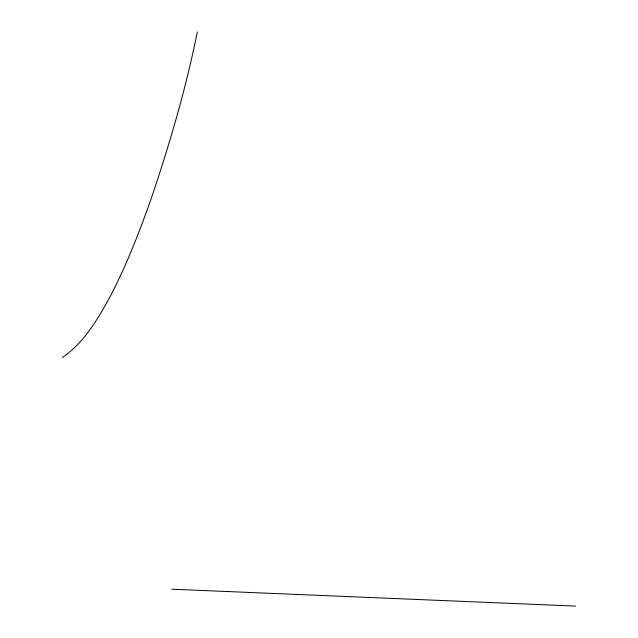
<?xml version="1.0" encoding="UTF-8"?>
<svg xmlns="http://www.w3.org/2000/svg" width="638" height="638" viewBox="0 0 638 638"><rect width="100%" height="100%" fill="white"/><g stroke="black" fill="none" stroke-linecap="round" stroke-linejoin="round"><path stroke-width="0.96" d="M197.317 31.9C186.168 87.661 170.115 142.354 152.019 196.225C140.185 230.19 127.066 263.789 110.605 295.809C97.997 318.625 84.463 342.391 62.468 357.44M171.774 589.209L575.532 606.1"/></g></svg>
